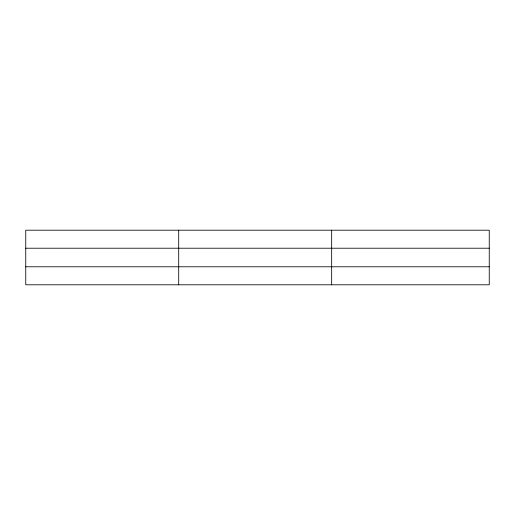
<?xml version="1.0" encoding="UTF-8"?>
<svg xmlns="http://www.w3.org/2000/svg" width="515" height="515" viewBox="0 0 515 515"><rect width="100%" height="100%" fill="white"/><g stroke="black" fill="none" stroke-linecap="round" stroke-linejoin="round"><path stroke-width="0.77" d="M178.705 284.801L178.705 230.199M331.66 284.801L331.66 230.199M489.25 248.217L489.25 230.199L25.75 230.199L25.75 284.801L489.25 284.801L489.25 248.217L25.75 248.217M25.75 266.783L489.25 266.783"/></g></svg>
